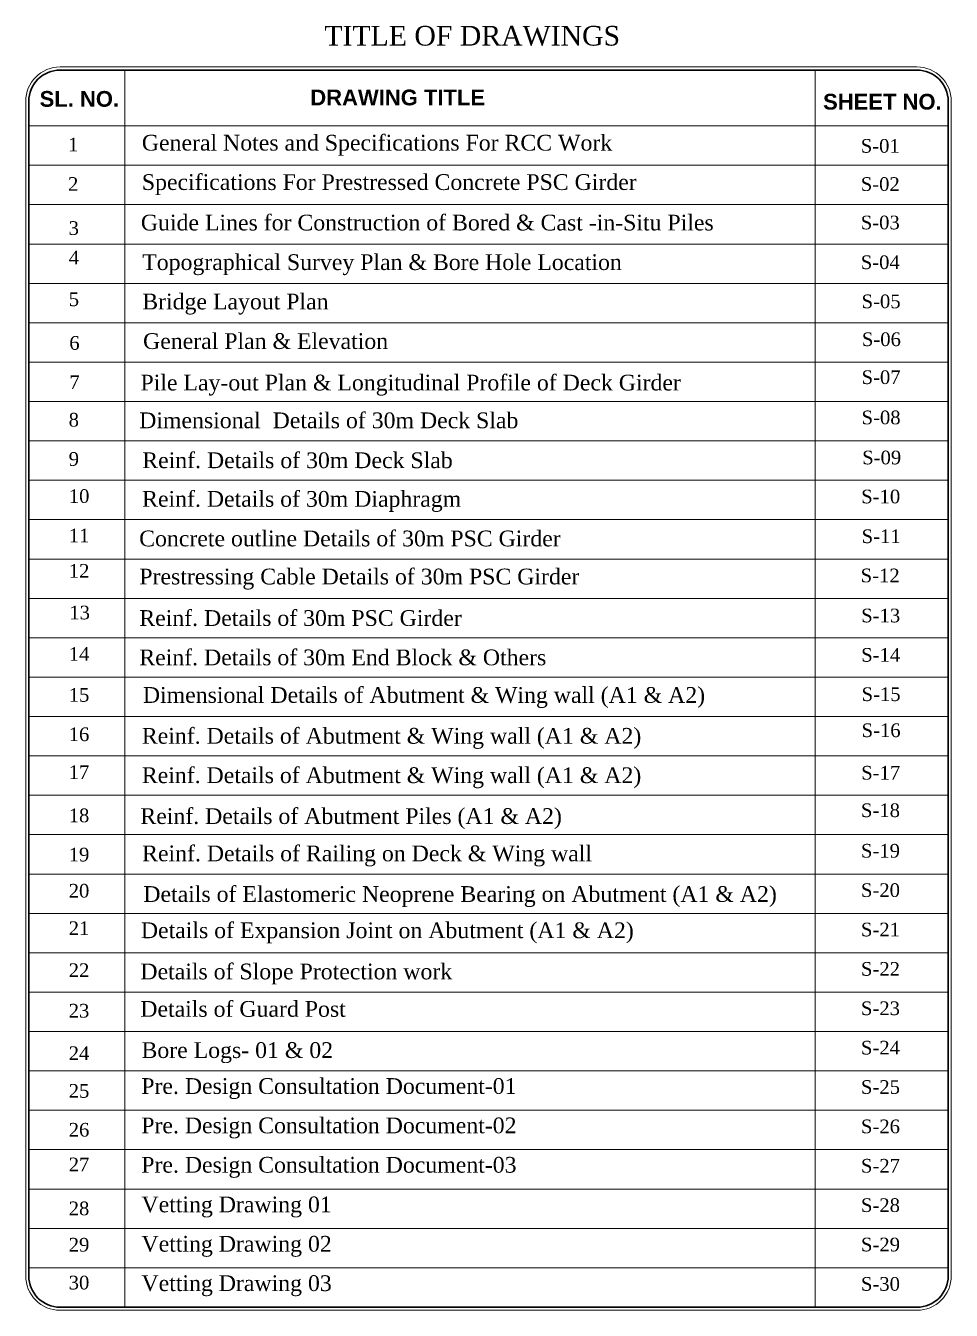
# Model space of a CAD drawing. Header units: metres. Extents: x -397010 to -375428, y 1061584 to 1107369.
# Drawn here: x -387697 to -386216, y 1061967 to 1064023 of the extents above; entities that cross this region are included whole.
import ezdxf
from ezdxf.enums import TextEntityAlignment as Align

# ---------------------------------------------------------------- set-up
doc = ezdxf.new("R2010")
doc.units = ezdxf.units.M
doc.header["$LTSCALE"] = 5
doc.header["$MEASUREMENT"] = 0
doc.layers.add('Text', color=7, linetype='Continuous', lineweight=15)
doc.layers.add('Text-z', color=4, linetype='Continuous', lineweight=20)
doc.styles.add('STYLE1', font='romantic.ttf', dxfattribs={"height": 85})

msp = doc.modelspace()

# ---------------------------------------------------------------- linework, layer by layer
at = {"layer": 'Text', "color": 7}
for p, q in [((-387538.1, 1063951.5), (-387538.1, 1061972.2)), ((-386434, 1063951.5), (-386434, 1061972.2))]:
    msp.add_line(p, q, dxfattribs=at)
at = {"layer": 'Text', "color": 7, "lineweight": 5}
msp.add_lwpolyline([(-387642, 1063956.5, 0.414214), (-387697, 1063901.5), (-387697, 1062022.2, 0.414214), (-387642, 1061967.2), (-386270.9, 1061967.2, 0.414214), (-386215.9, 1062022.2), (-386215.9, 1063901.5, 0.414214), (-386270.9, 1063956.5)], format="xyb", close=True, dxfattribs=at)
at = {"layer": 'Text', "color": 7, "lineweight": 30}
msp.add_lwpolyline([(-387642, 1063951.5, 0.414214), (-387692, 1063901.5), (-387692, 1062022.2, 0.414214), (-387642, 1061972.2), (-386270.9, 1061972.2, 0.414214), (-386220.9, 1062022.2), (-386220.9, 1063901.5, 0.414214), (-386270.9, 1063951.5)], format="xyb", close=True, dxfattribs=at)
at = {"layer": 'Text', "color": 7}
for points in [[(-387692, 1063862.2), (-386220.9, 1063862.2)], [(-387692, 1063799.2), (-386220.9, 1063799.2)], [(-387692, 1063736.2), (-386220.9, 1063736.2)], [(-387692, 1063673.2), (-386220.9, 1063673.2)], [(-387692, 1063610.2), (-386220.9, 1063610.2)], [(-387692, 1063547.2), (-386220.9, 1063547.2)], [(-387692, 1063484.2), (-386220.9, 1063484.2)], [(-387692, 1063421.2), (-386220.9, 1063421.2)], [(-387692, 1063358.2), (-386220.9, 1063358.2)], [(-387692, 1063295.2), (-386220.9, 1063295.2)], [(-387692, 1063232.2), (-386220.9, 1063232.2)], [(-387692, 1063169.2), (-386220.9, 1063169.2)], [(-387692, 1063106.2), (-386220.9, 1063106.2)], [(-387692, 1063043.2), (-386220.9, 1063043.2)], [(-387692, 1062980.2), (-386220.9, 1062980.2)], [(-387692, 1062917.2), (-386220.9, 1062917.2)], [(-387692, 1062917.2), (-386220.9, 1062917.2)], [(-387692, 1062854.2), (-386220.9, 1062854.2)], [(-387692, 1062791.2), (-386220.9, 1062791.2)], [(-387692, 1062728.2), (-386220.9, 1062728.2)], [(-387692, 1062665.2), (-386220.9, 1062665.2)], [(-387692, 1062602.2), (-386220.9, 1062602.2)], [(-387692, 1062539.2), (-386220.9, 1062539.2)], [(-387692, 1062476.2), (-386220.9, 1062476.2)], [(-387692, 1062413.2), (-386220.9, 1062413.2)], [(-387692, 1062350.2), (-386220.9, 1062350.2)], [(-387692, 1062287.2), (-386220.9, 1062287.2)], [(-387692, 1062224.2), (-386220.9, 1062224.2)], [(-387692, 1062161.2), (-386220.9, 1062161.2)], [(-387692, 1062098.2), (-386220.9, 1062098.2)], [(-387692, 1062035.2), (-386220.9, 1062035.2)]]:
    msp.add_lwpolyline(points, dxfattribs=at)

# ---------------------------------------------------------------- texts
at = {"layer": 'Text', "color": 7, "style": 'STYLE1'}
msp.add_text('TITLE OF DRAWINGS', height=31.5, dxfattribs=at).set_placement((-386982.5, 1063990.7), align=Align.CENTER)
for s, height, p in [('1', 21.9, (-387629.3, 1063821.4)), ('S-01', 21.87, (-386360.8, 1063819.3)), ('2', 21.9, (-387629.3, 1063758.3)), ('S-02', 21.87, (-386360.8, 1063758.2)), ('3', 21.9, (-387628.3, 1063687.8)), ('S-03', 21.87, (-386360.8, 1063696.7)), ('4', 21.9, (-387628.1, 1063640.6)), ('S-04', 21.87, (-386360.8, 1063633.1)), ('5', 21.9, (-387628.1, 1063573.8)), ('S-05', 21.87, (-386359.5, 1063570.5)), ('6', 21.9, (-387627.2, 1063504)), ('S-06', 21.87, (-386359, 1063509.9)), ('7', 21.9, (-387627.2, 1063441)), ('S-07', 21.87, (-386359.5, 1063449.2)), ('8', 21.9, (-387628.3, 1063381.1)), ('S-08', 21.87, (-386359.5, 1063384.8)), ('9', 21.9, (-387628.2, 1063318.3)), ('S-09', 21.87, (-386358.5, 1063320.7)), ('10', 21.87, (-387628, 1063259)), ('S-10', 21.87, (-386360.1, 1063258.3)), ('11', 21.87, (-387628.1, 1063196)), ('S-11', 21.87, (-386359.4, 1063194.7)), ('12', 21.87, (-387628.1, 1063139.4)), ('S-12', 21.87, (-386361, 1063132)), ('13', 21.87, (-387627.2, 1063072.7)), ('S-13', 21.87, (-386360.1, 1063067.9)), ('14', 21.87, (-387628.1, 1063006.4)), ('S-14', 21.87, (-386360.1, 1063004.9)), ('15', 21.87, (-387628.2, 1062940.9)), ('S-15', 21.87, (-386359.5, 1062942)), ('16', 21.87, (-387628.2, 1062877.9)), ('S-16', 21.87, (-386359.5, 1062884.3)), ('17', 21.87, (-387628.2, 1062817.3)), ('S-17', 21.87, (-386360.1, 1062816.3)), ('S-18', 21.87, (-386360.5, 1062756.3)), ('18', 21.87, (-387628.2, 1062748.1)), ('S-19', 21.87, (-386360.5, 1062691.5)), ('19', 21.87, (-387628.2, 1062685.4)), ('S-20', 21.87, (-386360.5, 1062628.5)), ('20', 21.87, (-387628.2, 1062627.5)), ('21', 21.87, (-387628.2, 1062567.6)), ('S-21', 21.87, (-386360.5, 1062565.5)), ('22', 21.87, (-387628.2, 1062500.4)), ('S-22', 21.87, (-386360.5, 1062502.5)), ('23', 21.87, (-387628.2, 1062435.6)), ('S-23', 21.87, (-386360.5, 1062439.5)), ('24', 21.87, (-387628.2, 1062367.6)), ('S-24', 21.87, (-386360.5, 1062376.5)), ('25', 21.87, (-387628.2, 1062307.3)), ('S-25', 21.87, (-386360.5, 1062313.5)), ('26', 21.87, (-387628.2, 1062245.1)), ('S-26', 21.87, (-386360.5, 1062250.5)), ('27', 21.87, (-387628.2, 1062189.6)), ('S-27', 21.87, (-386360.5, 1062187.5)), ('28', 21.87, (-387628.2, 1062119.3)), ('S-28', 21.87, (-386360.5, 1062124.5)), ('29', 21.87, (-387628.2, 1062061.2)), ('S-29', 21.87, (-386360.5, 1062061.5)), ('30', 21.87, (-387628.2, 1062000.6)), ('S-30', 21.87, (-386360.5, 1061998.5))]:
    msp.add_text(s, height=height, dxfattribs=at).set_placement(p)
at = {"layer": 'Text', "color": 7, "char_height": 25.2, "attachment_point": 1, "style": 'STYLE1'}
for s, insert, width in [('{\\fArial|b1|i0|c0|p34;SL. NO.}', (-387674.7, 1063918), 208.139), ('{\\fArial|b1|i0|c0|p34;DRAWING TITLE}', (-387241.6, 1063920.3), 381.245), ('{\\fArial|b1|i0|c0|p34;SHEET NO.}', (-386421.1, 1063913.5), 208.139)]:
    msp.add_mtext(s, dxfattribs=dict(at, insert=insert, width=width))
at = {"layer": 'Text-z', "color": 7, "style": 'STYLE1'}
for s, p in [('Guide Lines for Construction of Bored & Cast -in-Situ Piles', (-387512.7, 1063694.9)), ('Topographical Survey Plan & Bore Hole Location ', (-387510.5, 1063631.6)), ('Bridge Layout Plan', (-387510.5, 1063568.6)), ('General Plan & Elevation', (-387509.2, 1063505.3)), ('Pile Lay-out Plan & Longitudinal Profile of Deck Girder', (-387513.3, 1063438.9)), ('Dimensional  Details of 30m Deck Slab ', (-387515.4, 1063378.5)), ('Concrete outline Details of 30m PSC Girder', (-387515.4, 1063189.5)), ('Prestressing Cable Details of 30m PSC Girder', (-387515.2, 1063128.6)), ('Reinf. Details of 30m PSC Girder', (-387515.2, 1063062.2)), ('Reinf. Details of 30m End Block & Others', (-387515.2, 1062999.2)), ('Reinf. Details of Abutment Piles (A1 & A2) ', (-387513.5, 1062745.3)), ('Details of Expansion Joint on Abutment (A1 & A2) ', (-387512.7, 1062562.6)), ('Details of Slope Protection work', (-387513.5, 1062496.7)), ('Details of Guard Post', (-387513.6, 1062436.8)), ('Bore Logs- 01 & 02', (-387511.7, 1062370.9)), ('Vetting Drawing 01', (-387511.7, 1062124)), ('Vetting Drawing 02', (-387511.7, 1062061)), ('Vetting Drawing 03', (-387511.7, 1061998))]:
    msp.add_text(s, height=25.2, dxfattribs=at).set_placement(p)
at = {"layer": 'Text-z', "color": 7, "char_height": 25.2, "style": 'STYLE1'}
for s, insert, width, attachment_point in [('General Notes and Specifications For RCC Work', (-387511.1, 1063814.5), 923.431, 7), ('Specifications For Prestressed Concrete PSC Girder ', (-387511.1, 1063751.5), 1237.832, 7), ('Reinf. Details of 30m Deck Slab ', (-387510.5, 1063339.8), 759.208, 1), ('Reinf. Details of 30m Diaphragm ', (-387510.7, 1063278), 861.022, 1), ('\\pt896.0112;{\\fTimes New Roman|b0|i0|c0|p18;Dimensional Details of Abutment & Wing wall (A1 & A2) }', (-387509.5, 1062964.3), 883.503, 1), ('\\pt896.0112;{\\fTimes New Roman|b0|i0|c0|p18; Reinf. Details of Abutment & Wing wall (A1 & A2) }', (-387520.7, 1062898.9), 802.31, 1), ('\\pt896.0112;{\\fTimes New Roman|b0|i0|c0|p18; Reinf. Details of Abutment & Wing wall (A1 & A2) }', (-387520.7, 1062835.9), 870.274, 1), ('Reinf. Details of Railing on Deck & Wing wall', (-387510.7, 1062677.3), 861.022, 7), ('Details of Elastomeric Neoprene Bearing on Abutment (A1 & A2) ', (-387508.8, 1062612.3), 1101.365, 7), ('Pre. Design Consultation Document-01', (-387512.1, 1062338.6), 810.838, 1), ('Pre. Design Consultation Document-02', (-387512.1, 1062275.6), 810.838, 1), ('Pre. Design Consultation Document-03', (-387512.1, 1062212.6), 810.838, 1)]:
    msp.add_mtext(s, dxfattribs=dict(at, insert=insert, width=width, attachment_point=attachment_point))

doc.saveas('drawing.dxf')
